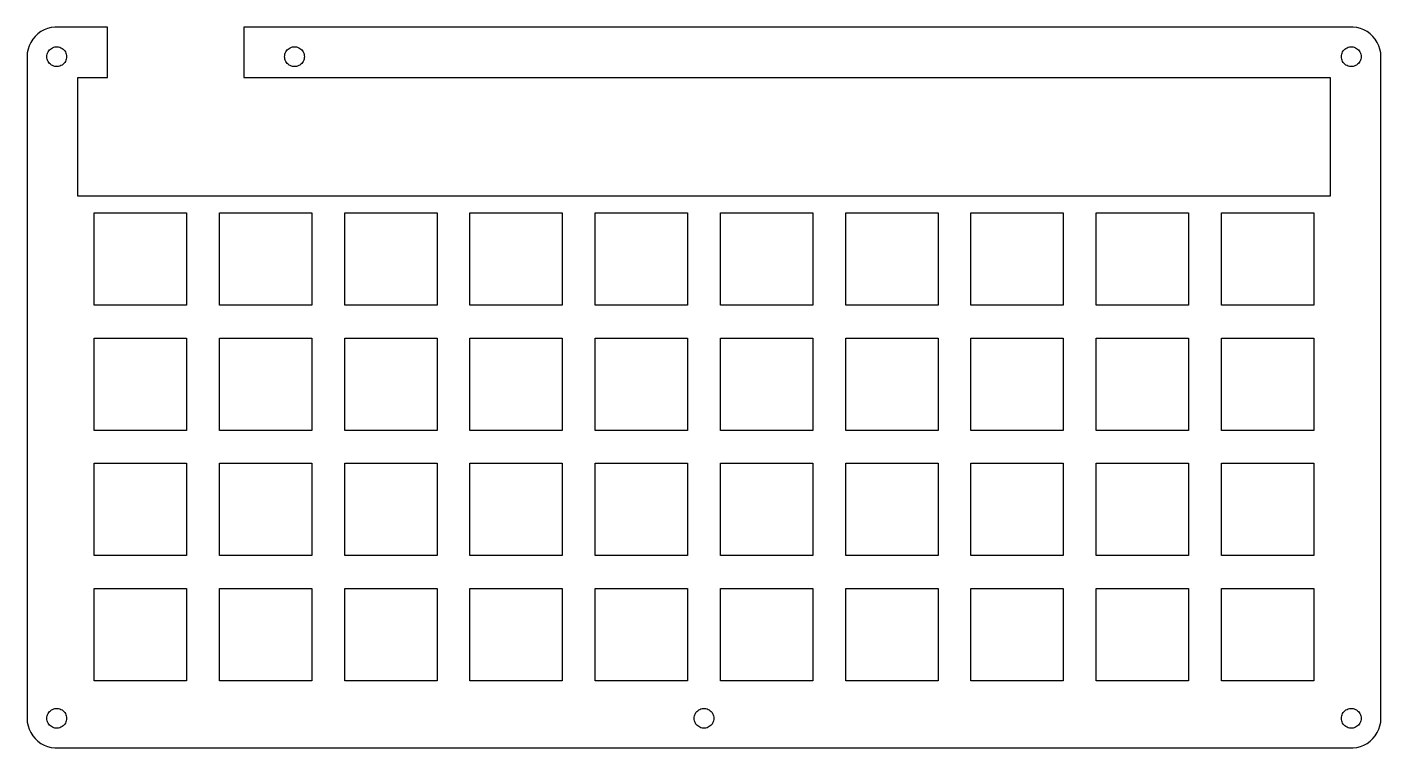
# Model space of a CAD drawing. Extents: x 0 to 1241, y 0 to 685.
# Drawn here: x 659 to 1241, y 35 to 345 of the extents above; entities that cross this region are included whole.
import ezdxf

# ---------------------------------------------------------------- set-up
doc = ezdxf.new("R2010")
doc.units = 0
doc.layers.get('0').update_dxf_attribs({"linetype": 'CONTINUOUS'})

msp = doc.modelspace()

# ---------------------------------------------------------------- linework, layer by layer
at = {"color": 3}
for points in [[(1230.707074, 35.543184), (1232.260434, 35.941504), (1233.748674, 36.531184), (1235.151794, 37.302944), (1236.447234, 38.244544), (1237.615154, 39.341024), (1238.638434, 40.575344), (1239.494514, 41.927904), (1240.177634, 43.377344), (1240.673714, 44.900864), (1240.971314, 46.474384), (1241.073394, 48.073104), (1241.073394, 332.5694), (1240.971314, 334.168136), (1240.673714, 335.741648), (1240.177634, 337.264984), (1239.494514, 338.714624), (1238.638434, 340.067032), (1237.615154, 341.300104), (1236.447234, 342.397112), (1235.151794, 343.338216), (1233.748674, 344.112072), (1232.260434, 344.70168), (1230.707074, 345.098528), (1229.119714, 345.299792), (752.148034, 345.299792), (752.148034, 323.549552), (1219.297634, 323.549552), (1219.297634, 272.525928), (680.714962, 272.525928), (680.714962, 323.549552), (693.470866, 323.549552), (693.470866, 345.299792), (670.892914, 345.299792), (669.305514, 345.098528), (667.75213, 344.70168), (666.263938, 344.112072), (664.860786, 343.338216), (663.565354, 342.397112), (662.397482, 341.300104), (661.374178, 340.067032), (660.518114, 338.714624), (659.834962, 337.264984), (659.338898, 335.741648), (659.041258, 334.168136), (658.93921, 332.5694), (658.93921, 48.073104), (659.041258, 46.474384), (659.338898, 44.900864), (659.834962, 43.377344), (660.518114, 41.927904), (661.374178, 40.575344), (662.397482, 39.341024), (663.565354, 38.244544), (664.860786, 37.302944), (666.263938, 36.531184), (667.75213, 35.941504), (669.305514, 35.543184), (670.892914, 35.342304), (1229.119714, 35.342304), (1230.707074, 35.543184)], [(671.428658, 328.325648), (670.898586, 328.392528), (670.382682, 328.525488), (669.883778, 328.721928), (669.416066, 328.97932), (668.985194, 329.293112), (668.59685, 329.658784), (668.25669, 330.070088), (667.970394, 330.5208), (667.740786, 331.004104), (667.576378, 331.511792), (667.47717, 332.03648), (667.44317, 332.5694), (667.477154, 333.102312), (667.576378, 333.62672), (667.740786, 334.134688), (667.970394, 334.617712), (668.25669, 335.068416), (668.59685, 335.480008), (668.985194, 335.8454), (669.416066, 336.159472), (669.883778, 336.416576), (670.382682, 336.613304), (670.898586, 336.74596), (671.428658, 336.81284), (671.961578, 336.812856), (672.49165, 336.745976), (673.010394, 336.613304), (673.506458, 336.416576), (673.974178, 336.159472), (674.405042, 335.8454), (674.793386, 335.480008), (675.136378, 335.068416), (675.419842, 334.617712), (675.64945, 334.134688), (675.813858, 333.62672), (675.913074, 333.102312), (675.947074, 332.5694), (675.91309, 332.03648), (675.813858, 331.511792), (675.64945, 331.004104), (675.419842, 330.5208), (675.136378, 330.070088), (674.793386, 329.658784), (674.405042, 329.293112), (673.974178, 328.97932), (673.506458, 328.721928), (673.010394, 328.525488), (672.49165, 328.392544), (671.961578, 328.325664), (671.428658, 328.325648)], [(773.657322, 328.325648), (773.127242, 328.392528), (772.608506, 328.525488), (772.112442, 328.721928), (771.644722, 328.97932), (771.213858, 329.293112), (770.825514, 329.658784), (770.482522, 330.070088), (770.199058, 330.5208), (769.96945, 331.004104), (769.805042, 331.511792), (769.705826, 332.03648), (769.671826, 332.5694), (769.70581, 333.102312), (769.805042, 333.62672), (769.96945, 334.134688), (770.199058, 334.617712), (770.482522, 335.068416), (770.825514, 335.480008), (771.213858, 335.8454), (771.644722, 336.159472), (772.112442, 336.416576), (772.608506, 336.613304), (773.127242, 336.74596), (773.657322, 336.81284), (774.190234, 336.812856), (774.720314, 336.745976), (775.239058, 336.613304), (775.735122, 336.416576), (776.202834, 336.159472), (776.633698, 335.8454), (777.02205, 335.480008), (777.365042, 335.068416), (777.648506, 334.617712), (777.878114, 334.134688), (778.042522, 333.62672), (778.14173, 333.102312), (778.17573, 332.5694), (778.141746, 332.03648), (778.042522, 331.511792), (777.878114, 331.004104), (777.648506, 330.5208), (777.365042, 330.070088), (777.02205, 329.658784), (776.633698, 329.293112), (776.202834, 328.97932), (775.735122, 328.721928), (775.239058, 328.525488), (774.720314, 328.392544), (774.190234, 328.325664), (773.657322, 328.325648)], [(1228.050994, 328.325648), (1227.520914, 328.392528), (1227.002194, 328.525488), (1226.506114, 328.721928), (1226.038434, 328.97932), (1225.607554, 329.293112), (1225.219234, 329.658784), (1224.876194, 330.070088), (1224.592754, 330.5208), (1224.363154, 331.004104), (1224.198754, 331.511792), (1224.099554, 332.03648), (1224.065154, 332.5694)], [(1224.065474, 332.5694), (1224.099874, 333.102312)], [(1224.099554, 333.102312), (1224.198754, 333.62672), (1224.363154, 334.134688), (1224.592754, 334.617712), (1224.876194, 335.068416), (1225.219234, 335.480008), (1225.607554, 335.8454), (1226.038434, 336.159472), (1226.506114, 336.416576), (1227.002194, 336.613304), (1227.520914, 336.74596), (1228.050994, 336.81284), (1228.583954, 336.812856), (1229.114034, 336.745976), (1229.629954, 336.613304), (1230.128834, 336.416576), (1230.596514, 336.159472), (1231.027394, 335.8454), (1231.415714, 335.480008), (1231.755874, 335.068416), (1232.042194, 334.617712), (1232.271794, 334.134688), (1232.436194, 333.62672), (1232.535474, 333.102312), (1232.569874, 332.5694)], [(1232.535474, 332.03648), (1232.436194, 331.511792), (1232.271794, 331.004104), (1232.042194, 330.5208), (1231.755874, 330.070088), (1231.415714, 329.658784), (1231.027394, 329.293112), (1230.596514, 328.97932), (1230.128834, 328.721928), (1229.629954, 328.525488), (1229.114034, 328.392544), (1228.583954, 328.325664), (1228.050994, 328.325648)], [(1232.569474, 332.5694), (1232.535074, 332.03648)], [(687.801578, 225.75428), (687.801578, 265.43932), (727.486618, 265.43932), (727.486618, 225.75428), (687.801578, 225.75428)], [(741.659842, 225.75428), (741.659842, 265.43932), (781.344882, 265.43932), (781.344882, 225.75428), (741.659842, 225.75428)], [(795.518114, 225.75428), (795.518114, 265.43932), (835.203146, 265.43932), (835.203146, 225.75428), (795.518114, 225.75428)], [(849.376378, 225.75428), (849.376378, 265.43932), (889.061394, 265.43932), (889.061394, 225.75428), (849.376378, 225.75428)], [(903.234674, 225.75428), (903.234674, 265.43932), (942.919714, 265.43932), (942.919714, 225.75428), (903.234674, 225.75428)], [(957.092914, 225.75428), (957.092914, 265.43932), (996.777954, 265.43932), (996.777954, 225.75428), (957.092914, 225.75428)], [(1010.951154, 225.75428), (1010.951154, 265.43932), (1050.636194, 265.43932), (1050.636194, 225.75428), (1010.951154, 225.75428)], [(1064.809474, 225.75428), (1064.809474, 265.43932), (1104.494514, 265.43932), (1104.494514, 225.75428), (1064.809474, 225.75428)], [(1118.667714, 225.75428), (1118.667714, 265.43932), (1158.352754, 265.43932), (1158.352754, 225.75428), (1118.667714, 225.75428)], [(1172.525954, 225.75428), (1172.525954, 265.43932), (1212.210994, 265.43932), (1212.210994, 225.75428), (1172.525954, 225.75428)], [(687.801578, 171.896008), (687.801578, 211.581048), (727.486618, 211.581048), (727.486618, 171.896008), (687.801578, 171.896008)], [(741.659842, 171.896008), (741.659842, 211.581048), (781.344882, 211.581048), (781.344882, 171.896008), (741.659842, 171.896008)], [(795.518114, 171.896008), (795.518114, 211.581048), (835.203146, 211.581048), (835.203146, 171.896008), (795.518114, 171.896008)], [(849.376378, 171.896008), (849.376378, 211.581048), (889.061394, 211.581048), (889.061394, 171.896008), (849.376378, 171.896008)], [(903.234674, 171.896008), (903.234674, 211.581048), (942.919714, 211.581048), (942.919714, 171.896008), (903.234674, 171.896008)], [(957.092914, 171.896008), (957.092914, 211.581048), (996.777954, 211.581048), (996.777954, 171.896008), (957.092914, 171.896008)], [(1010.951154, 171.896008), (1010.951154, 211.581048), (1050.636194, 211.581048), (1050.636194, 171.896008), (1010.951154, 171.896008)], [(1064.809474, 171.896008), (1064.809474, 211.581048), (1104.494514, 211.581048), (1104.494514, 171.896008), (1064.809474, 171.896008)], [(1118.667714, 171.896008), (1118.667714, 211.581048), (1158.352754, 211.581048), (1158.352754, 171.896008), (1118.667714, 171.896008)], [(1172.525954, 171.896008), (1172.525954, 211.581048), (1212.210994, 211.581048), (1212.210994, 171.896008), (1172.525954, 171.896008)], [(687.801578, 118.037744), (687.801578, 157.722784), (727.486618, 157.722784), (727.486618, 118.037744), (687.801578, 118.037744)], [(741.659842, 118.037744), (741.659842, 157.722784), (781.344882, 157.722784), (781.344882, 118.037744), (741.659842, 118.037744)], [(795.518114, 118.037744), (795.518114, 157.722784), (835.203146, 157.722784), (835.203146, 118.037744), (795.518114, 118.037744)], [(849.376378, 118.037744), (849.376378, 157.722784), (889.061394, 157.722784), (889.061394, 118.037744), (849.376378, 118.037744)], [(903.234674, 118.037744), (903.234674, 157.722784), (942.919714, 157.722784), (942.919714, 118.037744), (903.234674, 118.037744)], [(957.092914, 118.037744), (957.092914, 157.722784), (996.777954, 157.722784), (996.777954, 118.037744), (957.092914, 118.037744)], [(1010.951154, 118.037744), (1010.951154, 157.722784), (1050.636194, 157.722784), (1050.636194, 118.037744), (1010.951154, 118.037744)], [(1064.809474, 118.037744), (1064.809474, 157.722784), (1104.494514, 157.722784), (1104.494514, 118.037744), (1064.809474, 118.037744)], [(1118.667714, 118.037744), (1118.667714, 157.722784), (1158.352754, 157.722784), (1158.352754, 118.037744), (1118.667714, 118.037744)], [(1172.525954, 118.037744), (1172.525954, 157.722784), (1212.210994, 157.722784), (1212.210994, 118.037744), (1172.525954, 118.037744)], [(687.801578, 64.179504), (687.801578, 103.864512), (727.486618, 103.864512), (727.486618, 64.179504), (687.801578, 64.179504)], [(741.659842, 64.179504), (741.659842, 103.864512), (781.344882, 103.864512), (781.344882, 64.179504), (741.659842, 64.179504)], [(795.518114, 64.179504), (795.518114, 103.864512), (835.203146, 103.864512), (835.203146, 64.179504), (795.518114, 64.179504)], [(849.376378, 64.179504), (849.376378, 103.864512), (889.061394, 103.864512), (889.061394, 64.179504), (849.376378, 64.179504)], [(903.234674, 64.179504), (903.234674, 103.864512), (942.919714, 103.864512), (942.919714, 64.179504), (903.234674, 64.179504)], [(957.092914, 64.179504), (957.092914, 103.864512), (996.777954, 103.864512), (996.777954, 64.179504), (957.092914, 64.179504)], [(1010.951154, 64.179504), (1010.951154, 103.864512), (1050.636194, 103.864512), (1050.636194, 64.179504), (1010.951154, 64.179504)], [(1064.809474, 64.179504), (1064.809474, 103.864512), (1104.494514, 103.864512), (1104.494514, 64.179504), (1064.809474, 64.179504)], [(1118.667714, 64.179504), (1118.667714, 103.864512), (1158.352754, 103.864512), (1158.352754, 64.179504), (1118.667714, 64.179504)], [(1172.525954, 64.179504), (1172.525954, 103.864512), (1212.210994, 103.864512), (1212.210994, 64.179504), (1172.525954, 64.179504)], [(670.898586, 43.896384), (670.382682, 44.029264), (669.883778, 44.225744), (669.416066, 44.483024), (668.985194, 44.796864), (668.59685, 45.162464), (668.25669, 45.573904), (667.970394, 46.024704), (667.740786, 46.507824), (667.576378, 47.015664), (667.47717, 47.540144), (667.44317, 48.073104), (667.477154, 48.605984), (667.576378, 49.130544), (667.740786, 49.638304), (667.970394, 50.121504), (668.25669, 50.572384), (668.59685, 50.983744), (668.985194, 51.349264), (669.416066, 51.663184), (669.883778, 51.920384), (670.382682, 52.116944), (670.898586, 52.249744), (671.428658, 52.316944)], [(671.428658, 52.316624), (671.961578, 52.316624), (672.49165, 52.249424)], [(672.49165, 52.249744), (673.010394, 52.116944), (673.506458, 51.920384), (673.974178, 51.663184), (674.405042, 51.349264), (674.793386, 50.983744), (675.136378, 50.572384), (675.419842, 50.121504), (675.64945, 49.638304), (675.813858, 49.130544), (675.913074, 48.605984), (675.947074, 48.073104), (675.91309, 47.540144), (675.813858, 47.015664), (675.64945, 46.507824), (675.419842, 46.024704), (675.136378, 45.573904), (674.793386, 45.162464), (674.405042, 44.796864), (673.974178, 44.483024), (673.506458, 44.225744), (673.010394, 44.029264), (672.49165, 43.896384), (671.961578, 43.829184)], [(949.209794, 43.896384), (948.690994, 44.029264), (948.194994, 44.225744), (947.727234, 44.483024), (947.296354, 44.796864), (946.908034, 45.162464), (946.565074, 45.573904), (946.281554, 46.024704), (946.051954, 46.507824), (945.887554, 47.015664), (945.788354, 47.540144), (945.753954, 48.073104)], [(945.754354, 48.073104), (945.788754, 48.605984)], [(945.788354, 48.605984), (945.887554, 49.130544), (946.051954, 49.638304), (946.281554, 50.121504), (946.565074, 50.572384), (946.908034, 50.983744), (947.296354, 51.349264), (947.727234, 51.663184), (948.194994, 51.920384), (948.690994, 52.116944), (949.209794, 52.249744), (949.739874, 52.316944)], [(949.739874, 52.316624), (950.272754, 52.316624), (950.802834, 52.249424)], [(954.224274, 47.540144), (954.125074, 47.015664), (953.960594, 46.507824), (953.730994, 46.024704), (953.447554, 45.573904), (953.104594, 45.162464), (952.716194, 44.796864), (952.285394, 44.483024), (951.817634, 44.225744), (951.321554, 44.029264), (950.802834, 43.896384), (950.272754, 43.829184)], [(950.802834, 52.249744), (951.321554, 52.116944), (951.817634, 51.920384), (952.285394, 51.663184), (952.716194, 51.349264), (953.104594, 50.983744), (953.447554, 50.572384), (953.730994, 50.121504), (953.960594, 49.638304), (954.125074, 49.130544), (954.224274, 48.605984), (954.258674, 48.073104)], [(954.258274, 48.073104), (954.223874, 47.540144)], [(1227.520914, 43.896384), (1227.002194, 44.029264), (1226.506114, 44.225744), (1226.038434, 44.483024), (1225.607554, 44.796864), (1225.219234, 45.162464), (1224.876194, 45.573904), (1224.592754, 46.024704), (1224.363154, 46.507824), (1224.198754, 47.015664), (1224.099554, 47.540144), (1224.065154, 48.073104)], [(1224.065474, 48.073104), (1224.099874, 48.605984)], [(1224.099554, 48.605984), (1224.198754, 49.130544), (1224.363154, 49.638304), (1224.592754, 50.121504), (1224.876194, 50.572384), (1225.219234, 50.983744), (1225.607554, 51.349264), (1226.038434, 51.663184), (1226.506114, 51.920384), (1227.002194, 52.116944), (1227.520914, 52.249744), (1228.050994, 52.316944)], [(1228.050994, 52.316624), (1228.583954, 52.316624), (1229.114034, 52.249424)], [(1232.535474, 47.540144), (1232.436194, 47.015664), (1232.271794, 46.507824), (1232.042194, 46.024704), (1231.755874, 45.573904), (1231.415714, 45.162464), (1231.027394, 44.796864), (1230.596514, 44.483024), (1230.128834, 44.225744), (1229.629954, 44.029264), (1229.114034, 43.896384), (1228.583954, 43.829184)], [(1229.114034, 52.249744), (1229.629954, 52.116944), (1230.128834, 51.920384), (1230.596514, 51.663184), (1231.027394, 51.349264), (1231.415714, 50.983744), (1231.755874, 50.572384), (1232.042194, 50.121504), (1232.271794, 49.638304), (1232.436194, 49.130544), (1232.535474, 48.605984), (1232.569874, 48.073104)], [(1232.569474, 48.073104), (1232.535074, 47.540144)], [(671.428658, 43.829504), (670.898586, 43.896704)], [(671.961578, 43.829504), (671.428658, 43.829504)], [(949.739874, 43.829504), (949.209794, 43.896704)], [(950.272754, 43.829504), (949.739874, 43.829504)], [(1228.050994, 43.829504), (1227.520914, 43.896704)], [(1228.583954, 43.829504), (1228.050994, 43.829504)]]:
    msp.add_lwpolyline(points, dxfattribs=at)

doc.saveas('drawing.dxf')
